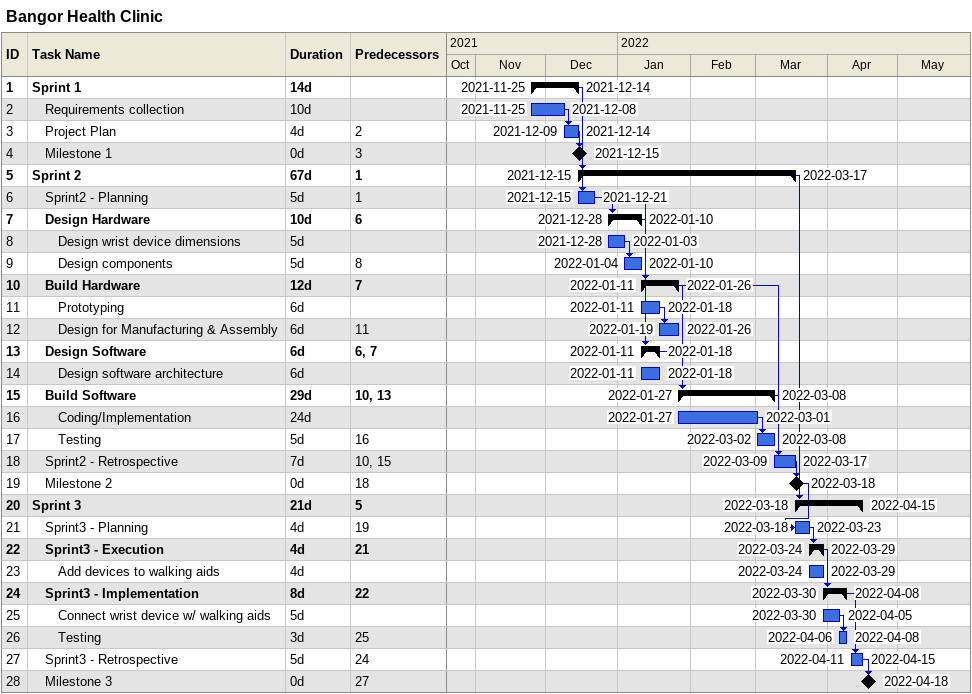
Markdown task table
Bangor Health Clinic

| ID | Level | Task | Duration | Start | Finish | Predecessors |
|---|---|---|---|---|---|---|
| 1 | 1 | **Sprint 1** | 14d | 2021-11-25 | 2021-12-14 |  |
| 2 | 2 | Requirements collection | 10d | 2021-11-25 | 2021-12-08 |  |
| 3 | 2 | Project Plan | 4d | 2021-12-09 | 2021-12-14 | 2 |
| 4 | 2 | Milestone 1 | 0d | 2021-12-15 | 2021-12-15 | 3 |
| 5 | 1 | **Sprint 2** | 67d | 2021-12-15 | 2022-03-17 | 1 |
| 6 | 2 | Sprint2 - Planning | 5d | 2021-12-15 | 2021-12-21 | 1 |
| 7 | 2 | **Design Hardware** | 10d | 2021-12-28 | 2022-01-10 | 6 |
| 8 | 3 | Design wrist device dimensions | 5d | 2021-12-28 | 2022-01-03 |  |
| 9 | 3 | Design components | 5d | 2022-01-04 | 2022-01-10 | 8 |
| 10 | 2 | **Build Hardware** | 12d | 2022-01-11 | 2022-01-26 | 7 |
| 11 | 3 | Prototyping | 6d | 2022-01-11 | 2022-01-18 |  |
| 12 | 3 | Design for Manufacturing & Assembly | 6d | 2022-01-19 | 2022-01-26 | 11 |
| 13 | 2 | **Design Software** | 6d | 2022-01-11 | 2022-01-18 | 6, 7 |
| 14 | 3 | Design software architecture | 6d | 2022-01-11 | 2022-01-18 |  |
| 15 | 2 | **Build Software** | 29d | 2022-01-27 | 2022-03-08 | 10, 13 |
| 16 | 3 | Coding/Implementation | 24d | 2022-01-27 | 2022-03-01 |  |
| 17 | 3 | Testing | 5d | 2022-03-02 | 2022-03-08 | 16 |
| 18 | 2 | Sprint2 - Retrospective | 7d | 2022-03-09 | 2022-03-17 | 10, 15 |
| 19 | 2 | Milestone 2 | 0d | 2022-03-18 | 2022-03-18 | 18 |
| 20 | 1 | **Sprint 3** | 21d | 2022-03-18 | 2022-04-15 | 5 |
| 21 | 2 | Sprint3 - Planning | 4d | 2022-03-18 | 2022-03-23 | 19 |
| 22 | 2 | **Sprint3 - Execution** | 4d | 2022-03-24 | 2022-03-29 | 21 |
| 23 | 3 | Add devices to walking aids | 4d | 2022-03-24 | 2022-03-29 |  |
| 24 | 2 | **Sprint3 - Implementation** | 8d | 2022-03-30 | 2022-04-08 | 22 |
| 25 | 3 | Connect wrist device w/ walking aids | 5d | 2022-03-30 | 2022-04-05 |  |
| 26 | 3 | Testing | 3d | 2022-04-06 | 2022-04-08 | 25 |
| 27 | 2 | Sprint3 - Retrospective | 5d | 2022-04-11 | 2022-04-15 | 24 |
| 28 | 2 | Milestone 3 | 0d | 2022-04-18 | 2022-04-18 | 27 |
